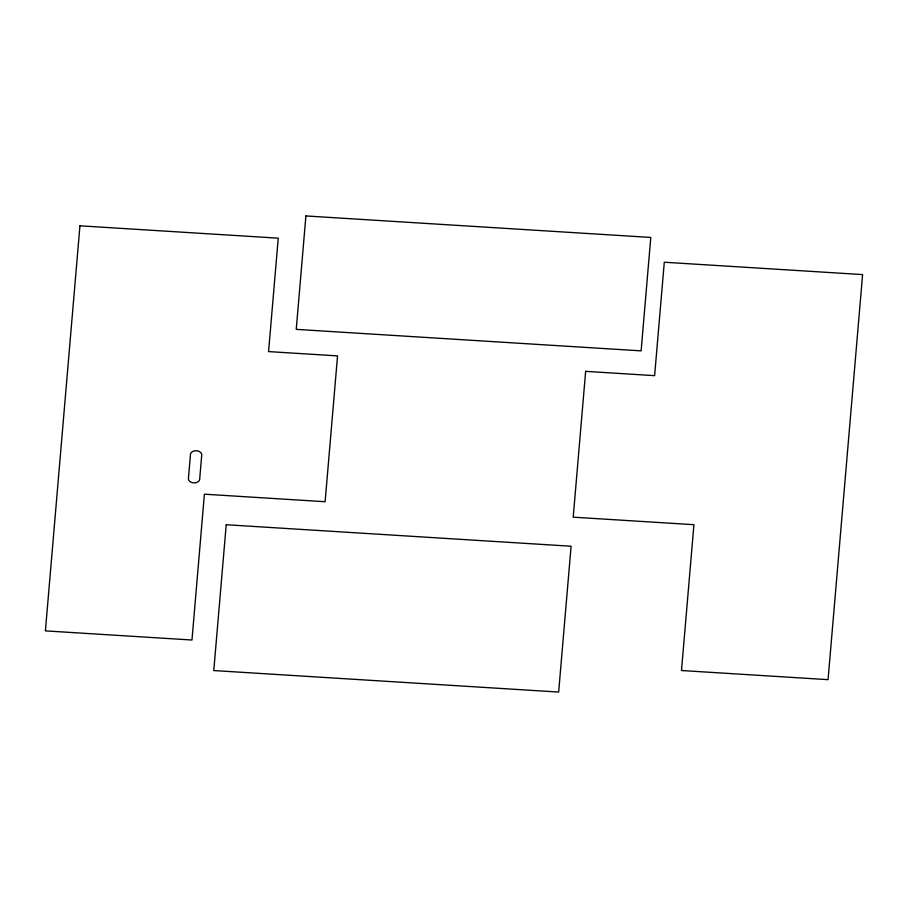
<?xml version="1.0" encoding="UTF-8"?>
<svg xmlns="http://www.w3.org/2000/svg" width="908" height="908" viewBox="0 0 908 908"><rect width="100%" height="100%" fill="white"/><g stroke="black" fill="none" stroke-linecap="round" stroke-linejoin="round"><path stroke-width="1.36" d="M188.546 477.029C186.583 484.316 200.611 485.088 199.794 477.733L201.599 456.599C203.562 449.324 189.534 448.541 190.351 455.895L188.546 477.029M79.938 225.808L45.4 630.878L191.974 640.015L204.402 494.19L325.121 501.715L337.549 355.891L268.575 351.589L278.245 238.168L79.938 225.808M226.217 524.733L213.777 670.558L558.658 692.055L571.098 546.23L226.217 524.733M305.905 215.945L296.235 329.366L641.116 350.863L650.786 237.442L305.905 215.945M585.649 371.349L573.209 517.174L693.928 524.699L681.488 670.524L828.062 679.661L862.6 274.591L664.293 262.23L654.623 375.651L585.649 371.349"/></g></svg>
